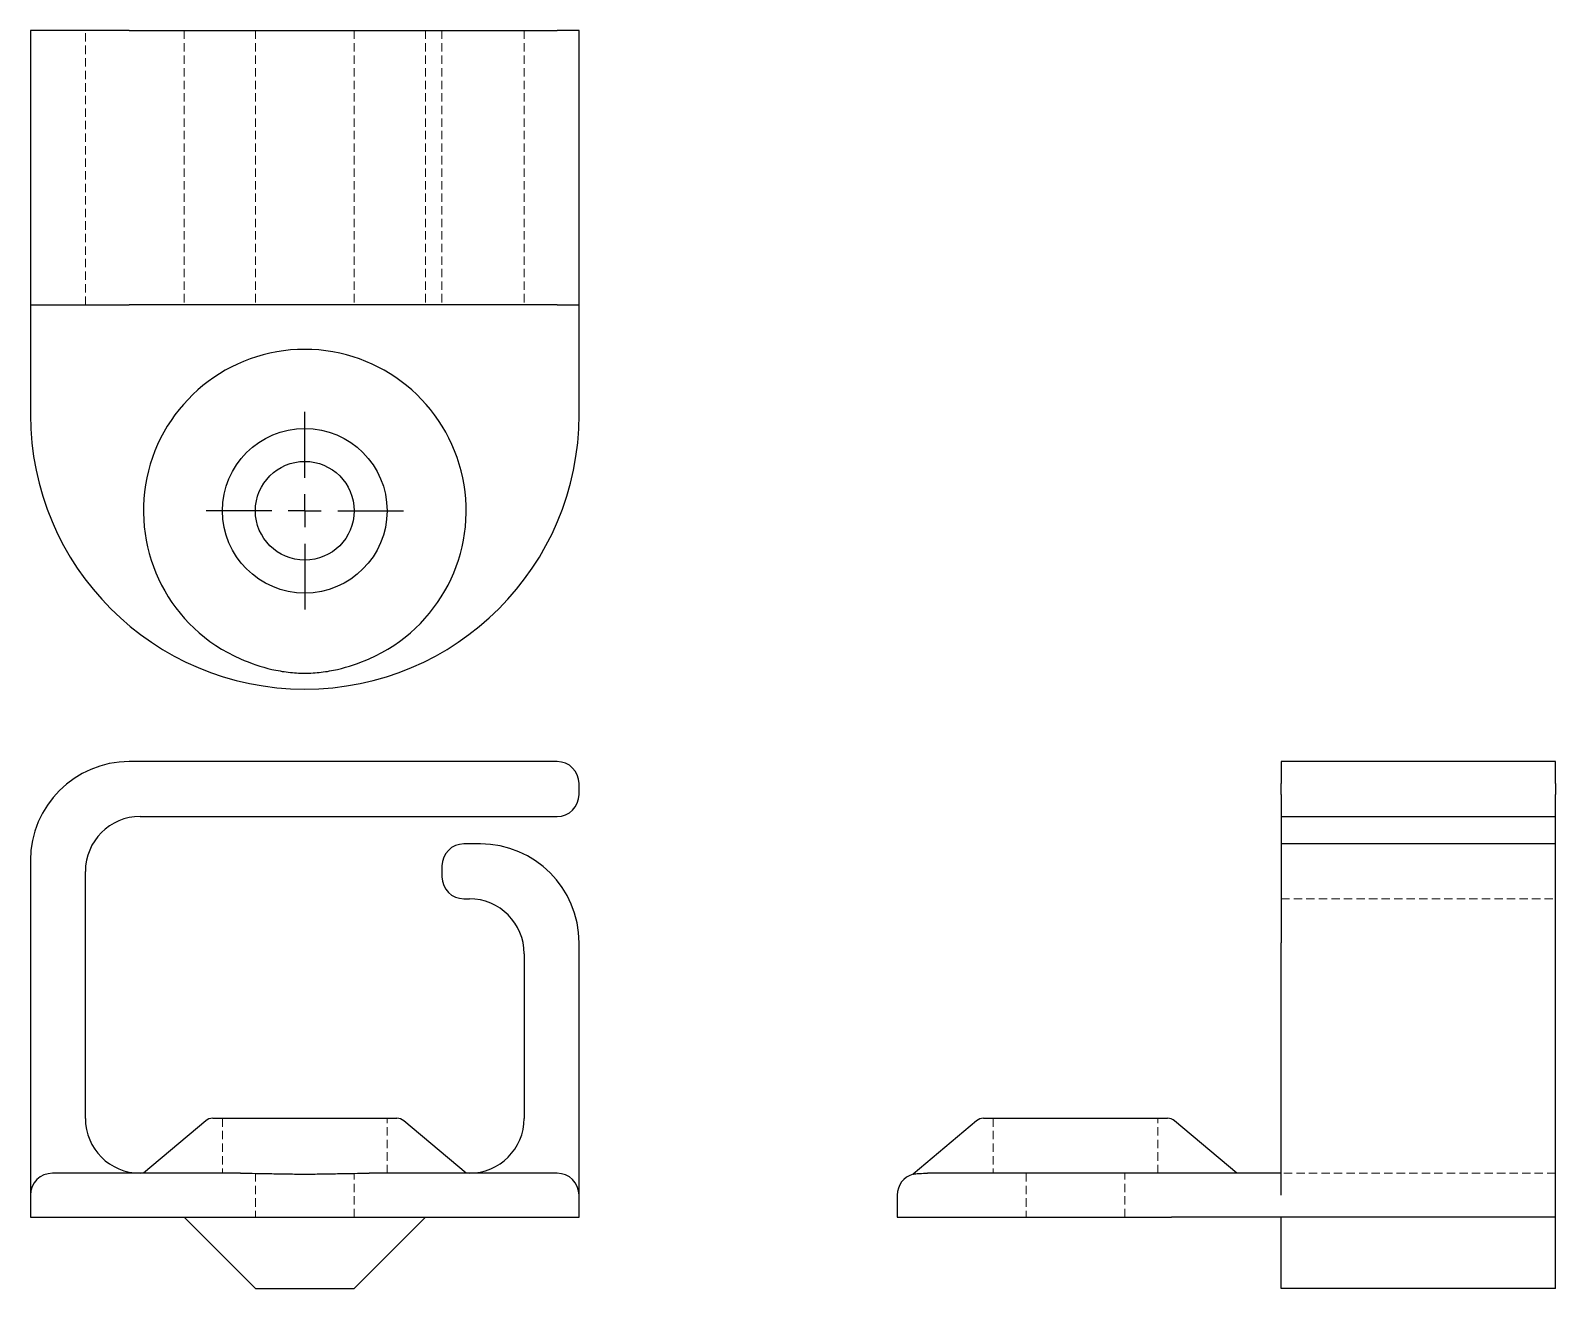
# Model space of a CAD drawing. Header units: millimetres. Extents: x 41 to 273, y 17 to 208.
import ezdxf

# ---------------------------------------------------------------- set-up
doc = ezdxf.new("R2010")
doc.units = ezdxf.units.MM
doc.linetypes.add('HIDDEN', pattern=[1.905, 1.27, -0.635])
doc.layers.add('10', color=7, linetype='Continuous')

# ---------------------------------------------------------------- blocks, each defined once
blk = doc.blocks.new('SW_CENTERMARKSYMBOL_0')
at = {"layer": '10', "color": 0}
for p, q in [((0, 5), (0, 15)), ((0, 0), (0, 2.5)), ((-5, 0), (-15, 0)), ((0, 0), (-2.5, 0)), ((0, 0), (0, -2.5)), ((0, 0), (2.5, 0)), ((5, 0), (15, 0)), ((0, -5), (0, -15))]:
    blk.add_line(p, q, dxfattribs=at)

msp = doc.modelspace()

# ---------------------------------------------------------------- linework, layer by layer
at = {"color": 7, "linetype": 'Continuous', "lineweight": 25}
for p, q in [((41.33, 208), (41.33, 166.33)), ((56.33, 208), (41.33, 208)), ((56.33, 208), (121.33, 208)), ((124.67, 208), (121.33, 208)), ((124.67, 166.33), (124.67, 208)), ((41.33, 166.33), (56.33, 166.33)), ((41.33, 166.33), (41.33, 149.67)), ((121.33, 166.33), (56.33, 166.33)), ((121.33, 166.33), (124.67, 166.33)), ((124.67, 149.67), (124.67, 166.33)), ((121.33, 97), (56.33, 97)), ((273, 97), (231.33, 97)), ((231.33, 97), (231.33, 93.67)), ((273, 93.67), (273, 97)), ((124.67, 92), (124.67, 93.67)), ((231.33, 92), (231.33, 93.67)), ((273, 93.67), (273, 92)), ((231.33, 92), (231.33, 88.67)), ((273, 88.67), (273, 92)), ((58, 88.67), (121.33, 88.67)), ((231.33, 88.67), (273, 88.67)), ((231.33, 88.67), (231.33, 84.5)), ((273, 84.5), (273, 88.67)), ((109.67, 84.5), (107.17, 84.5)), ((273, 84.5), (231.33, 84.5)), ((231.33, 84.5), (231.33, 69.5)), ((273, 69.5), (273, 84.5)), ((41.33, 82), (41.33, 31.17)), ((103.83, 81.17), (103.83, 79.5)), ((49.67, 42.83), (49.67, 80.33)), ((107.17, 76.17), (108, 76.17)), ((116.33, 67.83), (116.33, 42.83)), ((124.67, 31.17), (124.67, 69.5)), ((231.33, 31.17), (231.33, 69.5)), ((273, 27.83), (273, 69.5)), ((67.95, 42.44), (58.49, 34.5)), ((96.98, 42.83), (69.02, 42.83)), ((107.51, 34.5), (98.05, 42.44)), ((185.04, 42.44), (175.41, 34.37)), ((214.06, 42.83), (186.11, 42.83)), ((224.6, 34.5), (215.13, 42.44)), ((73.23, 34.5), (44.67, 34.5)), ((121.33, 34.5), (92.77, 34.5)), ((214.67, 34.5), (177.6, 34.5)), ((231.33, 34.5), (214.67, 34.5)), ((41.33, 31.17), (41.33, 27.83)), ((124.67, 27.83), (124.67, 31.17)), ((173, 31.17), (173, 27.83)), ((41.33, 27.83), (124.67, 27.83)), ((75.5, 17), (64.67, 27.83)), ((90.5, 17), (101.33, 27.83)), ((173, 27.83), (214.67, 27.83)), ((273, 27.83), (214.67, 27.83)), ((231.33, 17), (231.33, 27.83)), ((273, 17), (273, 27.83)), ((75.5, 17), (90.5, 17)), ((273, 17), (231.33, 17))]:
    msp.add_line(p, q, dxfattribs=at)
at = {"color": 7, "linetype": 'HIDDEN', "lineweight": 18}
for p, q in [((49.67, 166.33), (49.67, 208)), ((64.67, 208), (64.67, 166.33)), ((75.5, 208), (75.5, 166.33)), ((90.5, 208), (90.5, 166.33)), ((101.33, 208), (101.33, 166.33)), ((103.83, 208), (103.83, 166.33)), ((116.33, 208), (116.33, 166.33)), ((231.33, 76.17), (273, 76.17)), ((70.5, 42.83), (70.5, 34.5)), ((95.5, 34.5), (95.5, 42.83)), ((187.58, 42.83), (187.58, 34.5)), ((212.58, 34.5), (212.58, 42.83)), ((75.5, 34.5), (75.5, 27.83)), ((90.5, 27.83), (90.5, 34.5)), ((192.58, 34.5), (192.58, 27.83)), ((207.58, 27.83), (207.58, 34.5)), ((273, 34.5), (231.33, 34.5))]:
    msp.add_line(p, q, dxfattribs=at)
at = {"color": 7, "linetype": 'Continuous', "lineweight": 25}
for radius in [12.5, 7.5]:
    msp.add_circle((83, 135.08), radius, dxfattribs=at)
for centre, radius, start, end in [((83, 135.08), 24.51, 293.4803, 246.5197), ((83, 149.67), 41.67, 180, 0), ((56.33, 82), 15, 90, 180), ((121.33, 93.67), 3.33, 0, 90), ((121.33, 92), 3.33, 270, 0), ((58, 80.33), 8.33, 90, 180), ((107.17, 81.17), 3.33, 90, 180), ((109.67, 69.5), 15, 0, 90), ((107.17, 79.5), 3.33, 180, 270), ((108, 67.83), 8.33, 0, 90), ((58, 42.83), 8.33, 180, 270), ((69.02, 41.17), 1.67, 90, 130), ((96.98, 41.17), 1.67, 50, 90), ((108, 42.83), 8.33, 270, 0), ((186.11, 41.17), 1.67, 90, 130), ((214.06, 41.17), 1.67, 50, 90), ((44.67, 31.17), 3.33, 90, 180), ((121.33, 31.17), 3.33, 0, 90), ((176.33, 31.17), 3.33, 106.0163, 180)]:
    msp.add_arc(centre, radius, start, end, dxfattribs=at)
for points, knots in [([(73.23, 112.6), (74.78, 111.93), (76.37, 111.38), (78.41, 110.91), (78.83, 110.83), (79.66, 110.68), (80.08, 110.62), (81.33, 110.47), (82.16, 110.41), (83.83, 110.41), (84.67, 110.47), (85.92, 110.62), (86.34, 110.68), (87.17, 110.83), (87.58, 110.91), (89.63, 111.38), (91.22, 111.93), (92.77, 112.6)], [0, 0, 0, 0, 0.25, 0.25, 0.3125, 0.3125, 0.375, 0.375, 0.5, 0.5, 0.625, 0.625, 0.6875, 0.6875, 0.75, 0.75, 1, 1, 1, 1]), ([(73.23, 34.5), (74.78, 34.5), (76.37, 34.47), (78.41, 34.43), (78.83, 34.42), (79.66, 34.4), (80.08, 34.4), (81.33, 34.38), (82.16, 34.37), (83.83, 34.37), (84.67, 34.38), (85.92, 34.4), (86.34, 34.4), (87.17, 34.42), (87.58, 34.43), (89.63, 34.47), (91.22, 34.5), (92.77, 34.5)], [0, 0, 0, 0, 0.25, 0.25, 0.3125, 0.3125, 0.375, 0.375, 0.5, 0.5, 0.625, 0.625, 0.6875, 0.6875, 0.75, 0.75, 1, 1, 1, 1]), ([(175.41, 34.37), (175.41, 34.37), (175.39, 34.37), (175.47, 34.38), (175.73, 34.41), (176.37, 34.48), (177.19, 34.49), (177.6, 34.5)], [0, 0, 0, 0, 0.0000589, 0.1704849, 0.3409311, 0.6677746, 1, 1, 1, 1])]:
    msp.add_open_spline(points, degree=3, knots=knots, dxfattribs=at)

# ---------------------------------------------------------------- block references
at = {"layer": '10'}
msp.add_blockref('SW_CENTERMARKSYMBOL_0', (83, 135.08), dxfattribs=at)

doc.saveas('drawing.dxf')
